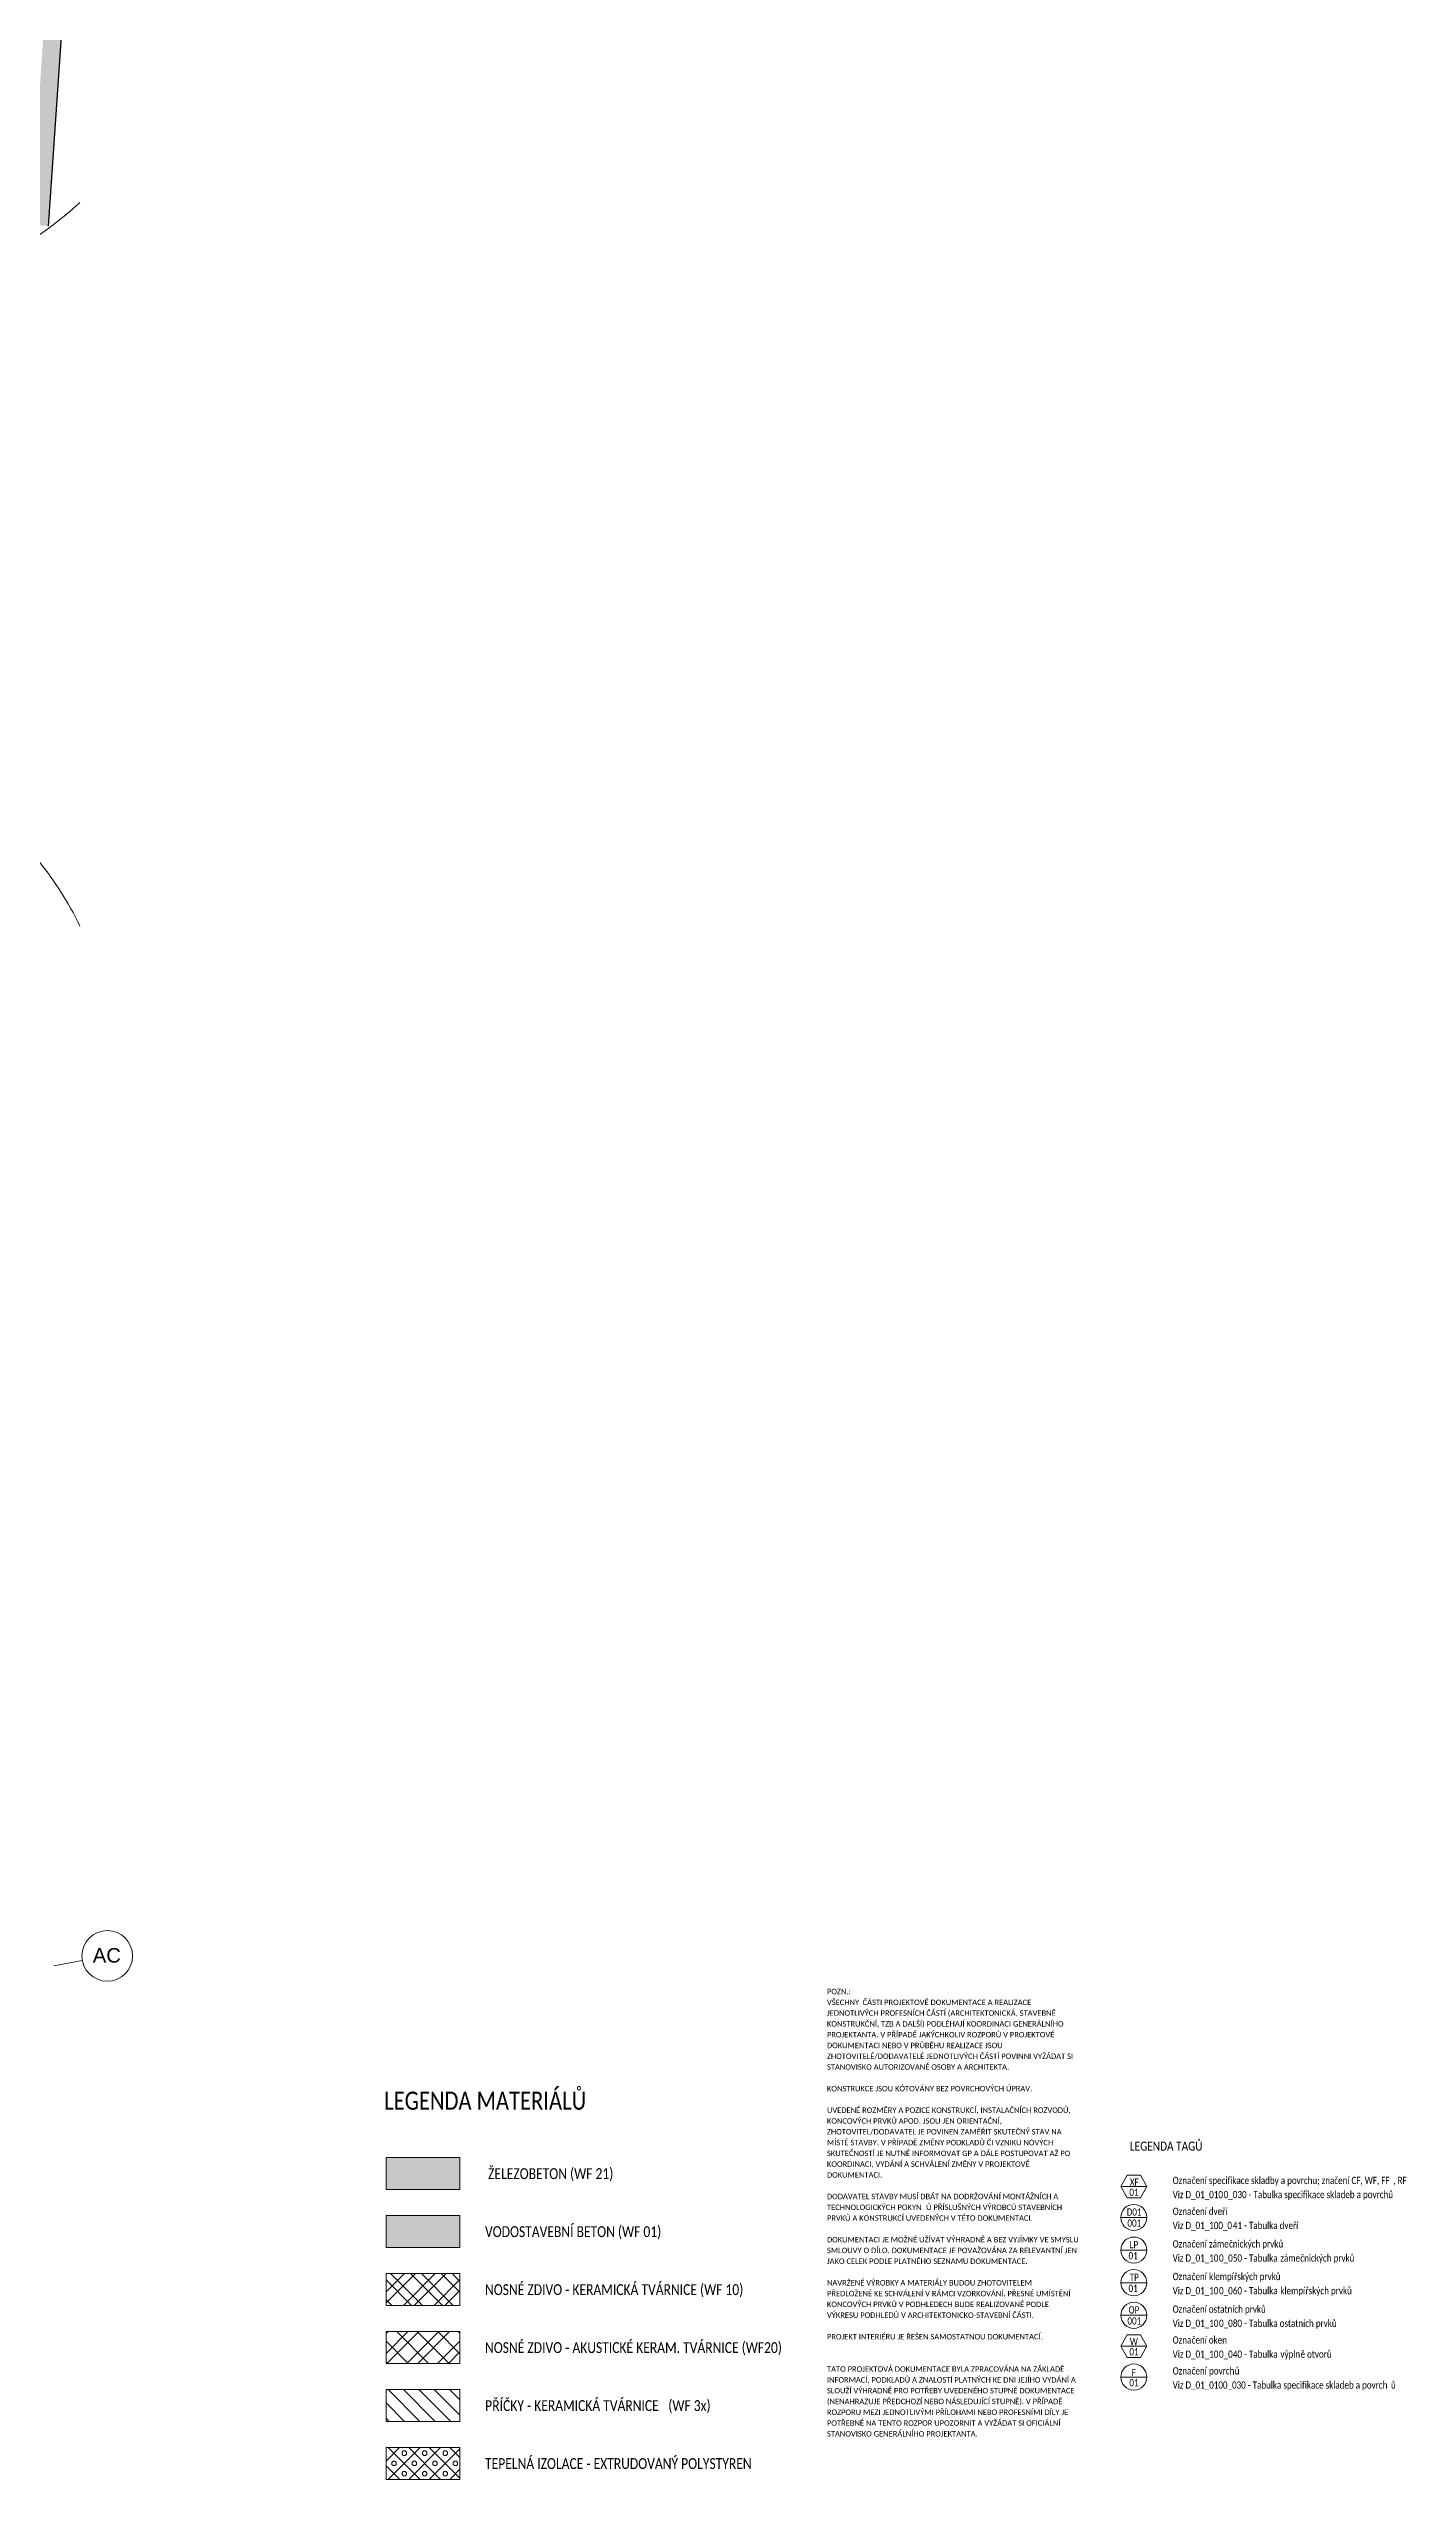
# Model space of a CAD drawing. Header units: millimetres. Extents: x -45523 to 44975, y -3459 to 74573.
# Drawn here: x 26234 to 44975, y -2245 to 31290 of the extents above; entities that cross this region are included whole.
import ezdxf

# ---------------------------------------------------------------- set-up
doc = ezdxf.new("R2010")
doc.units = ezdxf.units.MM
doc.linetypes.add('HA_DashDot_10mm-S3mm', pattern=[1000, 400, -300, 0, -300])
for name, color, linetype, lineweight in [('A-DETL-____-THIN', 9, 'Continuous', 9), ('A-DETL-GENF-OTLN', 9, 'Continuous', 9), ('A-FLOR-LEVL-OTLN', 9, 'Continuous', 9), ('A-WALL-____-MCUT', 9, 'Continuous', 9), ('A-WALL-____-PATT', 9, 'Continuous', 25), ('G-____-____-TEXT', 9, 'Continuous', 5), ('S-GRID-____-IDEN', 9, 'Continuous', 9), ('S-GRID-____-OTLN', 9, 'Continuous', 5)]:
    doc.layers.add(name, color=color, linetype=linetype, lineweight=lineweight)
doc.styles.add('Arial_1', font='arial.ttf', dxfattribs={"height": 200})
doc.styles.add('Calibri', font='calibri.ttf', dxfattribs={"width": 0.8, "height": 250})
doc.styles.add('Calibri_1', font='calibri.ttf', dxfattribs={"width": 0.8, "height": 150})
doc.styles.add('Calibri_2', font='calibri.ttf', dxfattribs={"height": 75})
doc.styles.add('Calibri_3', font='calibri.ttf', dxfattribs={"width": 0.8, "height": 100})
doc.styles.add('Calibri_4', font='calibri.ttf', dxfattribs={"width": 0.8, "height": 125})

# ---------------------------------------------------------------- blocks, each defined once
blk = doc.blocks.new('Grid - Radius 3_5mm-353793-1PP_GARAZ')
at = {"layer": 'S-GRID-____-IDEN'}
blk.add_circle((0, 0), 3.5, dxfattribs=at)

msp = doc.modelspace()

# ---------------------------------------------------------------- hatches: boundary and pattern name
at = {"layer": 'A-DETL-GENF-OTLN'}
for points in [[(31911.7, 1755.1), (31911.7, 2195.1), (30891.7, 2195.1), (30891.7, 1755.1)], [(31911.7, 955.1), (31911.7, 1395.1), (30891.7, 1395.1), (30891.7, 955.1)]]:
    msp.add_hatch(color=254, dxfattribs=at).paths.add_polyline_path(points)
at = {"layer": 'A-DETL-GENF-OTLN', "lineweight": 5}
h = msp.add_hatch(dxfattribs=at)
h.set_pattern_fill('FP_8', style=0, pattern_type=2)
h.set_pattern_definition([(45, (28005.7, 0), (-212.132, 212.132), []), (45, (28155.7, 0), (-212.132, 212.132), []), (315, (28005.7, 0), (212.132, 212.132), []), (315, (28155.7, 0), (212.132, 212.132), [])])
h.paths.add_polyline_path([(31911.7, 155.1), (31911.7, 595.1), (30891.7, 595.1), (30891.7, 155.1)])
h = msp.add_hatch(dxfattribs=at)
h.set_pattern_fill('FP_1', style=0, pattern_type=2)
h.set_pattern_definition([(45, (28005.7, 0), (-212.132, 212.132), []), (45, (28155.7, 0), (-212.132, 212.132), []), (315, (28005.71, 0), (141.421, 141.421), [])])
h.paths.add_polyline_path([(31911.7, -644.9), (31911.7, -204.9), (30891.7, -204.9), (30891.7, -644.9)])
h = msp.add_hatch(dxfattribs=at)
h.set_pattern_fill('FP_2', style=0, pattern_type=2)
h.set_pattern_definition([(135, (28005.71, 0), (-106.066, -106.066), [])])
h.paths.add_polyline_path([(31911.7, -1444.9), (31911.7, -1004.9), (30891.7, -1004.9), (30891.7, -1444.9)])
h = msp.add_hatch(dxfattribs=at)
h.set_pattern_fill('FP_9', style=0, pattern_type=2)
h.set_pattern_definition([(45, (28076.43, 0), (-141.421, 141.421), []), (0, (28301.77, 66.24), (141.421, 141.421), [25, -257.843]), (45, (28326.77, 66.24), (-141.421, 141.421), [25, -175]), (90, (28344.45, 83.92), (-141.421, 141.421), [25, -257.843]), (135, (28344.45, 108.92), (-141.421, -141.421), [25, -175]), (0, (28301.77, 126.6), (141.421, 141.421), [25, -257.843]), (45, (28284.1, 108.92), (-141.421, 141.421), [25, -175]), (90, (28284.09, 83.92), (-141.421, 141.421), [25, -257.843]), (135, (28301.77, 66.24), (-141.421, -141.421), [25, -175]), (135, (28269.27, 0), (-141.421, -141.421), [])])
h.paths.add_polyline_path([(31911.7, -2244.9), (31911.7, -1804.9), (30891.7, -1804.9), (30891.7, -2244.9)])
at = {"layer": 'A-WALL-____-PATT', "lineweight": 9}
msp.add_hatch(color=256, dxfattribs=at).paths.add_polyline_path([(26234.5, 28843), (26666.3, 35204.6), (26666.3, 36330.9), (26493, 36342.7), (25985.1, 28859.9), (26234.4, 28843)])

# ---------------------------------------------------------------- linework, layer by layer
at = {"layer": 'A-DETL-____-THIN'}
for p, q in [((31911.7, 2195.1), (30891.7, 2195.1)), ((30891.7, 2195.1), (30891.7, 1755.1)), ((31911.7, 1755.1), (31911.7, 2195.1)), ((30891.7, 1755.1), (31911.7, 1755.1)), ((41123, 1950.6), (41033, 1794.7)), ((41393, 1794.7), (41033, 1794.7)), ((41123, 1638.8), (41033, 1794.7)), ((41123, 1950.6), (41303, 1950.6)), ((41303, 1950.6), (41393, 1794.7)), ((41303, 1638.8), (41393, 1794.7)), ((31911.7, 1395.1), (30891.7, 1395.1)), ((30891.7, 1395.1), (30891.7, 955.1)), ((31911.7, 955.1), (31911.7, 1395.1)), ((41393, 1368.8), (41033, 1368.8)), ((41123, 1638.8), (41303, 1638.8)), ((30891.7, 955.1), (31911.7, 955.1)), ((41393, 918.8), (41033, 918.8)), ((31911.7, 595.1), (30891.7, 595.1)), ((30891.7, 595.1), (30891.7, 155.1)), ((31911.7, 155.1), (31911.7, 595.1)), ((41393, 468.8), (41033, 468.8)), ((30891.7, 155.1), (31911.7, 155.1)), ((41393, 18.8), (41033, 18.8)), ((31911.7, -204.9), (30891.7, -204.9)), ((30891.7, -204.9), (30891.7, -644.9)), ((31911.7, -644.9), (31911.7, -204.9)), ((41123, -251.2), (41033, -407.1)), ((41123, -251.2), (41303, -251.2)), ((41303, -251.2), (41393, -407.1)), ((30891.7, -644.9), (31911.7, -644.9)), ((41393, -407.1), (41033, -407.1)), ((41123, -563), (41033, -407.1)), ((41123, -563), (41303, -563)), ((41303, -563), (41393, -407.1)), ((31911.7, -1004.9), (30891.7, -1004.9)), ((30891.7, -1004.9), (30891.7, -1444.9)), ((31911.7, -1444.9), (31911.7, -1004.9)), ((41393, -833), (41033, -833)), ((30891.7, -1444.9), (31911.7, -1444.9)), ((31911.7, -1804.9), (30891.7, -1804.9)), ((30891.7, -1804.9), (30891.7, -2244.9)), ((31911.7, -2244.9), (31911.7, -1804.9)), ((30891.7, -2244.9), (31911.7, -2244.9))]:
    msp.add_line(p, q, dxfattribs=at)
for centre in [(41213, 1368.8), (41213, 918.8), (41213, 468.8), (41213, 18.8), (41213, -833)]:
    msp.add_circle(centre, 180, dxfattribs=at)
at = {"layer": 'A-FLOR-LEVL-OTLN'}
for points, knots in [([(23130.9, 27935), (23347.4, 27918.8), (23782.7, 27916.5), (24429.9, 28003.4), (25058.8, 28178.7), (25657.5, 28439.3), (26198.5, 28770.4), (26521.8, 29032.8), (26667.7, 29167.4)], [0, 0, 0, 0, 0.13859116, 0.27718233, 0.41577349, 0.55436465, 0.69295582, 0.81963181, 0.81963181, 0.81963181, 0.81963181]), ([(23828.7, 21623.9), (24038.3, 21559), (24448.2, 21399.7), (25023.8, 21077.3), (25548.8, 20677.7), (26012.8, 20208.7), (26387.3, 19705.9), (26586.1, 19350.9), (26667.5, 19182.8)], [0, 0, 0, 0, 0.14002518, 0.28005035, 0.42007553, 0.5601007, 0.70012588, 0.8193123, 0.8193123, 0.8193123, 0.8193123])]:
    msp.add_open_spline(points, degree=3, knots=knots, dxfattribs=at)
at = {"layer": 'A-WALL-____-MCUT', "lineweight": 25}
for p, q in [((26234.5, 28843), (26666.3, 35204.2)), ((26234.4, 28843), (26234.5, 28843))]:
    msp.add_line(p, q, dxfattribs=at)
at = {"layer": 'S-GRID-____-OTLN', "linetype": 'HA_DashDot_10mm-S3mm', "lineweight": 9}
msp.add_line((26700, 4913.4), (24241.2, 4460.9), dxfattribs=at)

# ---------------------------------------------------------------- block references
at = {"layer": 'S-GRID-____-IDEN', "xscale": 99.99999999999991, "yscale": 99.99999999999991, "zscale": 99.99999999999991, "rotation": 100.4270886610821}
msp.add_blockref('Grid - Radius 3_5mm-353793-1PP_GARAZ', (27044.2, 4976.8), dxfattribs=at)

# ---------------------------------------------------------------- texts
at = {"layer": 'G-____-____-TEXT', "color": 7, "lineweight": 9, "attachment_point": 1}
for s, insert, char_height, width, style in [('VŠECHNY ', (36977.4, 4374.4), 75, 597.257, 'Calibri_2'), ('POZN.: ', (36977.4, 4523.2), 75, 448.945, 'Calibri_2'), ('ČÁSTI PROJEKTOVÉ DOKUMENTACE A REALIZACE ', (37470.2, 4374.4), 75, 2978.269, 'Calibri_2'), ('JEDNOTLIVÝCH PROFESNÍCH ČÁSTÍ (ARCHITEKTONICKÁ, STAVEBNĚ ', (36977.4, 4225.6), 75, 4028.48, 'Calibri_2'), ('KONSTRUKČNÍ, TZB A DALŠÍ) PODLÉHAJÍ KOORDINACI GENERÁLNÍHO ', (36977.4, 4076.8), 75, 4164.767, 'Calibri_2'), ('DOKUMENTACI NEBO V\xa0PRŮBĚHU REALIZACE JSOU ', (36977.4, 3779.1), 75, 3106.539, 'Calibri_2'), ('PROJEKTANTA. V\xa0PŘÍPADĚ JAKÝCHKOLIV ROZPORŮ V\xa0PROJEKTOVÉ ', (36977.4, 3927.9), 75, 4004.429, 'Calibri_2'), ('STANOVISKO AUTORIZOVANÉ OSOBY A ARCHITEKTA.', (36977.4, 3481.4), 75, 3178.691, 'Calibri_2'), ('ZHOTOVITELÉ/DODAVATELÉ JEDNOTLIVÝCH ČÁSTÍ POVINNI VYŽÁDAT SI ', (36977.4, 3630.3), 75, 4337.129, 'Calibri_2'), ('LEGENDA MATERIÁL', (30866.2, 3104.7), 250, 3136.202, 'Calibri'), ('Ů', (33453.8, 3104.7), 250, 243.713, 'Calibri'), ('KONSTRUKCE JSOU KÓTOVÁNY BEZ POVRCHOVÝCH ÚPRAV. ', (36977.4, 3183.8), 75, 3627.636, 'Calibri_2'), ('KONCOVÝCH PRVKŮ APOD. JSOU JEN ORIENTAČNÍ, ', (36977.4, 2737.3), 75, 3094.514, 'Calibri_2'), ('UVEDENÉ ROZMĚRY A POZICE KONSTRUKCÍ, INSTALAČNÍCH ROZVODŮ, ', (36977.4, 2886.1), 75, 4293.037, 'Calibri_2'), ('ZHOTOVITEL/DODAVATEL JE POVINEN ZAMĚŘIT SKUTEČNÝ STAV NA ', (36977.4, 2588.5), 75, 4132.699, 'Calibri_2'), ('MÍSTĚ STAVBY. V PŘÍPADĚ ZMĚNY PODKLADŮ ČI VZNIKU NOVÝCH ', (36977.4, 2439.6), 75, 3980.378, 'Calibri_2'), ('LEGENDA TAG', (41158.7, 2415.4), 125, 1093.502, 'Calibri_4'), ('Ů', (42060.9, 2415.4), 125, 121.857, 'Calibri_4'), (' ŽELEZOBETON (WF 21)', (32258.1, 2048), 150, 2244.725, 'Calibri_1'), ('SKUTEČNOSTÍ JE NUTNÉ INFORMOVAT GP A DÁLE POSTUPOVAT AŽ PO ', (36977.4, 2290.8), 75, 4285.02, 'Calibri_2'), ('KOORDINACI, VYDÁNÍ A SCHVÁLENÍ ZMĚNY V PROJEKTOVÉ ', (36977.4, 2142), 75, 3571.518, 'Calibri_2'), ('DOKUMENTACI.', (36977.4, 1993.2), 75, 970.042, 'Calibri_2'), ('DODAVATEL STAVBY MUSÍ DBÁT NA DODRŽOVÁNÍ MONTÁŽNÍCH A ', (36977.4, 1695.5), 75, 4072.573, 'Calibri_2'), ('01', (41152.3, 1767.1), 100, 153.924, 'Calibri_3'), ('XF', (41158.3, 1907.6), 100, 150.717, 'Calibri_3'), ('Viz D_01_010', (41749.2, 1734.6), 100, 852.996, 'Calibri_3'), ('Ozna', (41749.2, 1929.8), 100, 317.468, 'Calibri_3'), ('čení specifikace skladby a povrchu; značení CF, WF, FF', (42011.1, 1929.8), 100, 3373.501, 'Calibri_3'), ('0', (42453, 1734.6), 100, 76.962, 'Calibri_3'), ('_0', (42516.5, 1734.6), 100, 153.924, 'Calibri_3'), ('30', (42643.5, 1734.6), 100, 153.924, 'Calibri_3'), (' - Tabulka specifikace skladeb a povrchů', (42770.5, 1734.6), 100, 2494.852, 'Calibri_3'), (', RF', (44794.5, 1929.8), 100, 227.679, 'Calibri_3'), ('TECHNOLOGICKÝCH POKYN', (36977.4, 1546.7), 75, 1659.493, 'Calibri_2'), ('PRVKŮ A KONSTRUKCÍ UVEDENÝCH V TÉTO DOKUMENTACI.', (36977.4, 1397.8), 75, 3599.577, 'Calibri_2'), ('Ů PŘÍSLUŠNÝCH VÝROBCŮ STAVEBNÍCH ', (38346.6, 1546.7), 75, 2413.079, 'Calibri_2'), ('D01', (41115.5, 1493.4), 100, 250.126, 'Calibri_3'), ('001', (41125.3, 1341.2), 100, 230.886, 'Calibri_3'), ('Ozna', (41749.2, 1503.9), 100, 317.468, 'Calibri_3'), ('čení dveří', (42011.1, 1503.9), 100, 609.283, 'Calibri_3'), ('VODOSTAVEBNÍ BETON (WF 01)', (32258.1, 1248), 150, 3084.894, 'Calibri_1'), ('DOKUMENTACI JE MOŽNÉ UŽÍVAT VÝHRADNĚ A BEZ VYJÍMKY VE SMYSLU ', (36977.4, 1100.2), 75, 4401.264, 'Calibri_2'), ('LP', (41156.3, 1043.4), 100, 144.304, 'Calibri_3'), ('Viz D_01_100_0', (41749.2, 1308.8), 100, 1006.919, 'Calibri_3'), ('Ozna', (41749.2, 1053.9), 100, 317.468, 'Calibri_3'), ('čení ', (42011.1, 1053.9), 100, 291.814, 'Calibri_3'), ('záme', (42251.9, 1053.9), 100, 333.502, 'Calibri_3'), ('čnických prvků', (42527, 1053.9), 100, 920.337, 'Calibri_3'), ('4', (42580, 1308.8), 100, 76.962, 'Calibri_3'), ('1 - Tabulka dveří', (42643.5, 1308.8), 100, 1035.78, 'Calibri_3'), ('JAKO CELEK PODLE PLATNÉHO SEZNAMU DOKUMENTACE.', (36977.4, 802.5), 75, 3515.4, 'Calibri_2'), ('SMLOUVY O DÍLO. DOKUMENTACE JE POVAŽOVÁNA ZA RELEVANTNÍ JEN ', (36977.4, 951.4), 75, 4401.264, 'Calibri_2'), ('01', (41140.3, 891.2), 100, 153.924, 'Calibri_3'), ('Viz D_01_10', (41749.2, 858.8), 100, 776.033, 'Calibri_3'), ('0', (42389.5, 858.8), 100, 76.962, 'Calibri_3'), ('_0', (42453, 858.8), 100, 153.924, 'Calibri_3'), ('50', (42580, 858.8), 100, 153.924, 'Calibri_3'), (' - Tabulka ', (42707, 858.8), 100, 641.35, 'Calibri_3'), ('záme', (43236.1, 858.8), 100, 333.502, 'Calibri_3'), ('čnických prvků', (43511.3, 858.8), 100, 920.337, 'Calibri_3'), ('NOSNÉ ZDIVO - KERAMICKÁ TVÁRNICE (WF 10)', (32258.1, 448), 150, 4502.277, 'Calibri_1'), ('NAVRŽENÉ VÝROBKY A MATERIÁLY BUDOU ZHOTOVITELEM ', (36977.4, 504.9), 75, 3615.611, 'Calibri_2'), ('PŘEDLOŽENÉ KE SCHVÁLENÍ V RÁMCI VZORKOVÁNÍ. PŘESNÉ UMÍSTĚNÍ ', (36977.4, 356), 75, 4285.02, 'Calibri_2'), ('01', (41140.3, 441.2), 100, 153.924, 'Calibri_3'), ('TP', (41156.3, 593.4), 100, 153.924, 'Calibri_3'), ('Viz D_01_10', (41749.2, 408.8), 100, 776.033, 'Calibri_3'), ('Ozna', (41749.2, 603.9), 100, 317.468, 'Calibri_3'), ('čení ', (42011.1, 603.9), 100, 291.814, 'Calibri_3'), ('klempí', (42251.9, 603.9), 100, 420.084, 'Calibri_3'), ('0', (42389.5, 408.8), 100, 76.962, 'Calibri_3'), ('_0', (42453, 408.8), 100, 153.924, 'Calibri_3'), ('60', (42580, 408.8), 100, 153.924, 'Calibri_3'), ('řských prvků', (42598.5, 603.9), 100, 792.067, 'Calibri_3'), (' - Tabulka ', (42707, 408.8), 100, 641.35, 'Calibri_3'), ('klempí', (43236.1, 408.8), 100, 420.084, 'Calibri_3'), ('řských prvků', (43582.7, 408.8), 100, 792.067, 'Calibri_3'), ('VÝKRESU PODHLEDŮ V ARCHITEKTONICKO-STAVEBNÍ ČÁSTI. ', (36977.4, 58.4), 75, 3647.678, 'Calibri_2'), ('KONCOVÝCH PRVKŮ V PODHLEDECH BUDE REALIZOVANÉ PODLE ', (36977.4, 207.2), 75, 3924.26, 'Calibri_2'), ('OP', (41141.3, 143.4), 100, 182.785, 'Calibri_3'), ('Ozna', (41749.2, 153.9), 100, 317.468, 'Calibri_3'), ('čení ostatních prvků', (42011.1, 153.9), 100, 1260.253, 'Calibri_3'), ('NOSNÉ ZDIVO - AKUSTICKÉ KERAM. TVÁRNICE (WF20)', (32258.1, -352), 150, 5175.695, 'Calibri_1'), ('PROJEKT INTERIÉRU JE ŘEŠEN SAMOSTATNOU DOKUMENTACÍ.', (36977.4, -239.3), 75, 3775.948, 'Calibri_2'), ('001', (41125.3, -8.8), 100, 230.886, 'Calibri_3'), ('W', (41158.3, -294.1), 100, 137.89, 'Calibri_3'), ('Viz D_01_10', (41749.2, -41.2), 100, 776.033, 'Calibri_3'), ('Ozna', (41749.2, -272), 100, 317.468, 'Calibri_3'), ('čení oken', (42011.1, -272), 100, 599.662, 'Calibri_3'), ('0', (42389.5, -41.2), 100, 76.962, 'Calibri_3'), ('_0', (42453, -41.2), 100, 153.924, 'Calibri_3'), ('80', (42580, -41.2), 100, 153.924, 'Calibri_3'), (' - Tabulka ostatních prvků', (42707, -41.2), 100, 1609.789, 'Calibri_3'), ('TATO PROJEKTOVÁ DOKUMENTACE BYLA ZPRACOVÁNA NA ZÁKLADĚ ', (36977.4, -685.7), 75, 4176.792, 'Calibri_2'), ('01', (41152.3, -434.6), 100, 153.924, 'Calibri_3'), ('Viz D_01_10', (41749.2, -467.1), 100, 776.033, 'Calibri_3'), ('0', (42389.5, -467.1), 100, 76.962, 'Calibri_3'), ('_0', (42453, -467.1), 100, 153.924, 'Calibri_3'), ('40', (42580, -467.1), 100, 153.924, 'Calibri_3'), (' - Tabulka ', (42707, -467.1), 100, 641.35, 'Calibri_3'), ('výpln', (43236.1, -467.1), 100, 336.709, 'Calibri_3'), ('ě otvorů', (43513.9, -467.1), 100, 529.114, 'Calibri_3'), ('SLOUŽÍ VÝHRADNĚ PRO POTŘEBY UVEDENÉHO STUPNĚ DOKUMENTACE ', (36977.4, -983.4), 75, 4369.197, 'Calibri_2'), ('INFORMACÍ, PODKLADŮ A ZNALOSTÍ PLATNÝCH KE DNI JEJÍHO VYDÁNÍ A ', (36977.4, -834.6), 75, 4377.214, 'Calibri_2'), ('01', (41152.3, -860.5), 100, 153.924, 'Calibri_3'), ('F', (41183.3, -720), 100, 70.549, 'Calibri_3'), ('Viz D_01_0100_030 - Tabulka specifikace skladeb a povrch', (41749.2, -893), 100, 3652.488, 'Calibri_3'), ('Ozna', (41749.2, -697.9), 100, 317.468, 'Calibri_3'), ('čení ', (42011.1, -697.9), 100, 291.814, 'Calibri_3'), ('povrch', (42251.9, -697.9), 100, 429.704, 'Calibri_3'), ('ů', (42606.4, -697.9), 100, 80.169, 'Calibri_3'), ('ů', (44762.8, -893), 100, 80.169, 'Calibri_3'), ('P', (32258.1, -1152), 150, 121.856, 'Calibri_1'), ('ŘÍČKY - KERAMICKÁ TVÁRNICE', (32358.6, -1152), 150, 2892.488, 'Calibri_1'), (' (WF 3x)', (34745.2, -1152), 150, 788.86, 'Calibri_1'), ('ROZPORU MEZI JEDNOTLIVÝMI PŘÍLOHAMI NEBO PROFESNÍMI DÍLY JE ', (36977.4, -1281.1), 75, 4256.961, 'Calibri_2'), ('(NENAHRAZUJE PŘEDCHOZÍ NEBO NÁSLEDUJÍCÍ STUPNĚ). V PŘÍPADĚ ', (36977.4, -1132.2), 75, 4140.716, 'Calibri_2'), ('STANOVISKO GENERÁLNÍHO PROJEKTANTA.', (36977.4, -1578.7), 75, 2633.543, 'Calibri_2'), ('POTŘEBNÉ NA TENTO ROZPOR UPOZORNIT A VYŽÁDAT SI OFICIÁLNÍ ', (36977.4, -1429.9), 75, 4108.648, 'Calibri_2'), ('TEPELNÁ IZOLACE - EXTRUDOVANÝ POLYSTYREN', (32258.1, -1952), 150, 4662.614, 'Calibri_1')]:
    msp.add_mtext(s, dxfattribs=dict(at, insert=insert, char_height=char_height, width=width, style=style))
at = {"layer": 'S-GRID-____-IDEN', "lineweight": 5, "insert": (26844, 5085), "char_height": 200, "width": 481.012, "attachment_point": 1, "style": 'Arial_1'}
msp.add_mtext('AC', dxfattribs=at)

doc.saveas('drawing.dxf')
